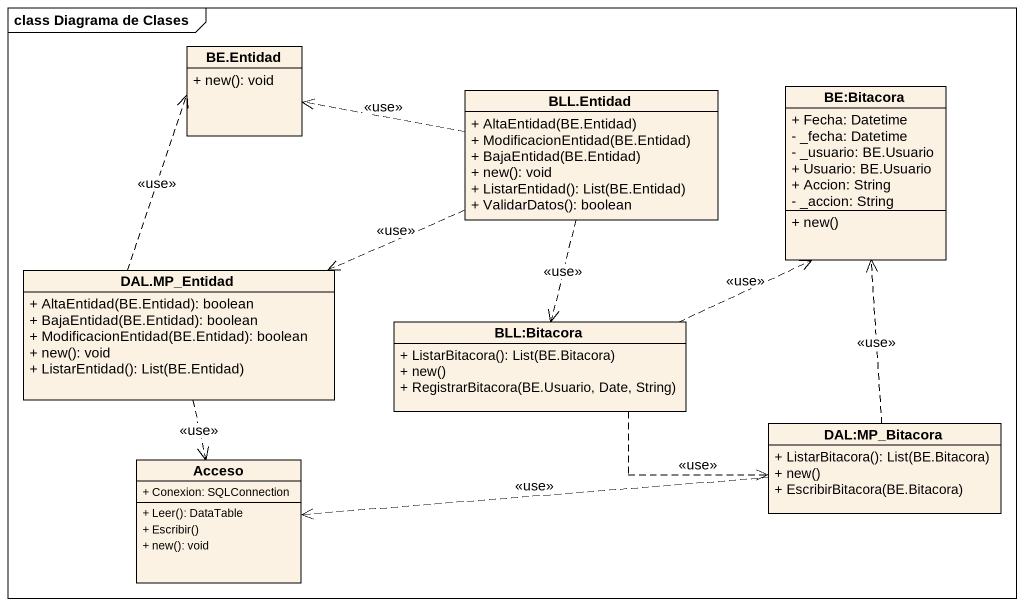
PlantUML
@startuml
mainframe class Diagrama de Clases
hide circle
hide empty members
skinparam classAttributeIconSize 0
class "BE.Entidad" as BE_Entidad {
  + new(): void
}
class "BE:Bitacora" as BE_Bitacora {
  + Fecha: Datetime
  - _fecha: Datetime
  - _usuario: BE.Usuario
  + Usuario: BE.Usuario
  + Accion: String
  - _accion: String
  + new()
}
class "BLL.Entidad" as BLL_Entidad {
  + AltaEntidad(BE.Entidad)
  + ModificacionEntidad(BE.Entidad)
  + BajaEntidad(BE.Entidad)
  + new(): void
  + ListarEntidad(): List(BE.Entidad)
  + ValidarDatos(): boolean
}
class "DAL.MP_Entidad" as DAL_MP_Entidad {
  + AltaEntidad(BE.Entidad): boolean
  + BajaEntidad(BE.Entidad): boolean
  + ModificacionEntidad(BE.Entidad): boolean
  + new(): void
  + ListarEntidad(): List(BE.Entidad)
}
class "BLL:Bitacora" as BLL_Bitacora {
  + ListarBitacora(): List(BE.Bitacora)
  + new()
  + RegistrarBitacora(BE.Usuario, Date, String)
}
class "DAL:MP_Bitacora" as DAL_MP_Bitacora {
  + ListarBitacora(): List(BE.Bitacora)
  + new()
  + EscribirBitacora(BE.Bitacora)
}
class Acceso {
  + Conexion: SQLConnection
  + Leer(): DataTable
  + Escribir()
  + new(): void
}
BLL_Entidad .left.> BE_Entidad : <<use>>
BLL_Entidad .left.> DAL_MP_Entidad : <<use>>
BLL_Entidad ..> BLL_Bitacora : <<use>>
DAL_MP_Entidad .up.> BE_Entidad : <<use>>
DAL_MP_Entidad ..> Acceso : <<use>>
BLL_Bitacora .right.> BE_Bitacora : <<use>>
BLL_Bitacora .right.> DAL_MP_Bitacora : <<use>>
DAL_MP_Bitacora .up.> BE_Bitacora : <<use>>
DAL_MP_Bitacora .left.> Acceso : <<use>>
@enduml
